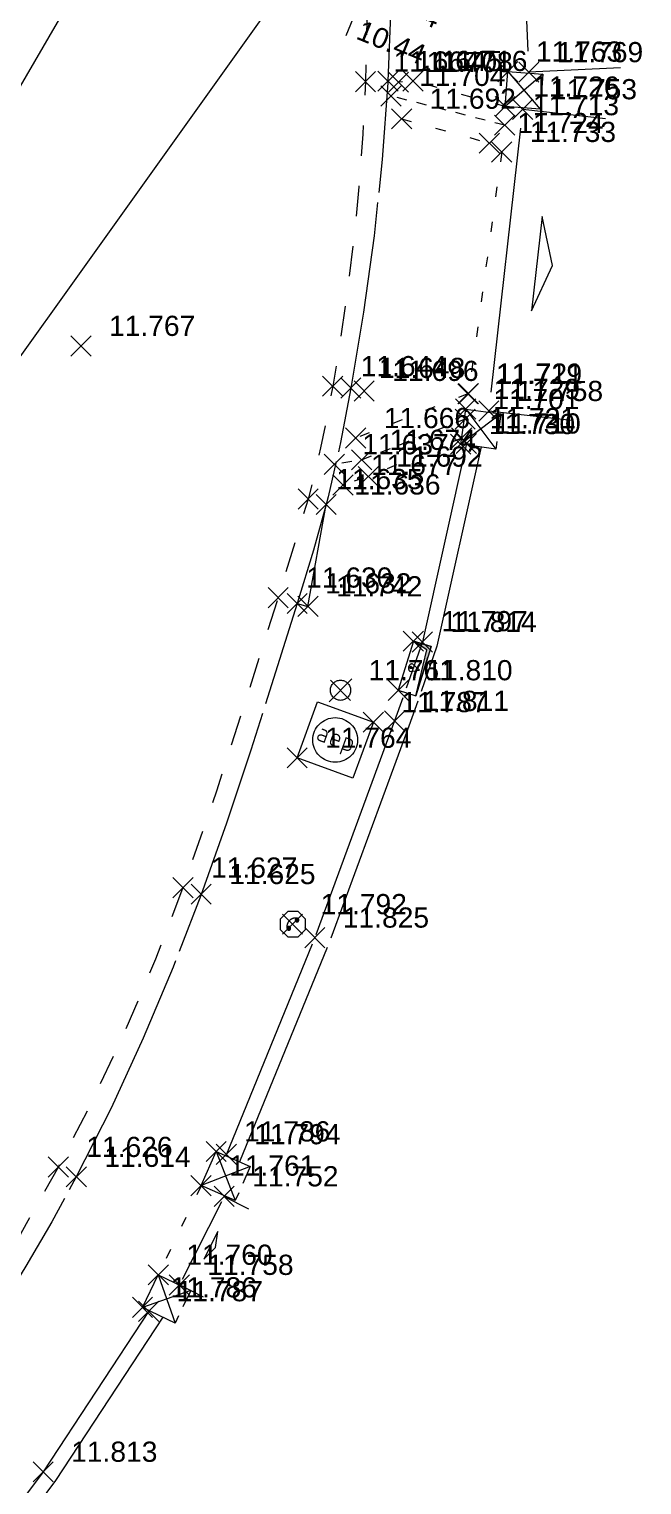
# Model space of a CAD drawing. Header units: metres. Extents: x 1224602 to 1224842, y 7187490 to 7187733.
# Drawn here: x 1224834.75 to 1224840.82, y 7187624.03 to 7187638.45 of the extents above; entities that cross this region are included whole.
import ezdxf
from ezdxf.enums import TextEntityAlignment as Align

# ---------------------------------------------------------------- set-up
doc = ezdxf.new("R2010")
doc.units = ezdxf.units.M
doc.header["$PDMODE"] = 3
doc.header["$PDSIZE"] = 0.1
for name, pattern in [('LL_0822', [2.5, 2.5, 0]), ('LL_0824', [0.35, 0.1, -0.25]), ('LL_0827', [0.2, 0.1, -0.1]), ('LL_0829', [0.6, 0.3, -0.3]), ('SL_1146', [2.5, 2.5, 0]), ('Socle_Continu', [2.5, 2.5, 0]), ('YL_2901', [2.5, 2.5, 0])]:
    doc.linetypes.add(name, pattern=pattern)
for name, color, linetype, lineweight in [('CLOTU_SCS', 212, 'Socle_Continu', 13), ('EAUPO_SCS', 140, 'Socle_Continu', 13), ('GAZFL_SCS', 40, 'Socle_Continu', 13), ('SIGTA_SCI', 7, 'Socle_Continu', 13), ('SIGTO_SCI', 255, 'Socle_Continu', 13), ('TELEC_SCS', 3, 'Socle_Continu', 13), ('VOIRI_SCS', 7, 'Socle_Continu', 13)]:
    doc.layers.add(name, color=color, linetype=linetype, lineweight=lineweight)
for name, color, linetype, lineweight, true_color in [('EAUUS_PSI', 7, 'Socle_Continu', 13, 0x7f3f00), ('EAUUS_SCT', 7, 'Socle_Continu', 13, 0x7f3f00), ('SIGTS_PSS', 7, 'Socle_Continu', 13, 0x9966cc)]:
    doc.layers.add(name, color=color, linetype=linetype, lineweight=lineweight, true_color=true_color)
doc.styles.add('Reseaux', font='arial.ttf')
doc.styles.get("Standard").update_dxf_attribs({"font": 'arial.ttf'})
doc.linetypes.add('CL_0181', pattern='A,3,-0.15,0.4,-0.381,["eu",Standard,S=0.254,R=0,X=-0.2,Y=-0.1],-0.381,0.4,-0.15', length=4.862)

# ---------------------------------------------------------------- blocks, each defined once
blk = doc.blocks.new('YP_1521')
at = {"layer": 'SIGTO_SCI', "color": 7, "linetype": 'Socle_Continu'}
blk.add_point((0, 0), dxfattribs=at)
at = {"layer": 'SIGTA_SCI', "linetype": 'Socle_Continu'}
blk.add_attdef('ALT', (0.278, 0.099), '', height=0.2, dxfattribs=at)
at = {"layer": 'SIGTA_SCI', "linetype": 'Socle_Continu', "flags": 9}
blk.add_attdef('CALQUE_ALT', (1.69, -1.18), '', height=0.2, dxfattribs=at)
at = {"layer": 'SIGTO_SCI', "linetype": 'Socle_Continu', "flags": 9}
for tag, p in [('ID', (1.69, 0.105)), ('NATURE', (1.69, -0.216)), ('FAMILLE', (1.69, -0.538)), ('CALQUE', (1.69, -0.859)), ('PCRS', (1.69, -1.823))]:
    blk.add_attdef(tag, p, '', height=0.2, dxfattribs=at)
blk = doc.blocks.new('IP_0641')
at = {"layer": 'TELEC_SCS', "linetype": 'Socle_Continu'}
h = blk.add_hatch(color=256, dxfattribs=at)
edge = h.paths.add_edge_path()
edge.add_ellipse((0.09, 0.082), major_axis=(0.0254, 0.0254), ratio=1, start_angle=269.1533, end_angle=449.1533, ccw=False)
edge.add_ellipse((0.09, 0.082), major_axis=(0.0254, 0.0254), ratio=1, start_angle=89.1533, end_angle=269.1533, ccw=False)
h = blk.add_hatch(color=256, dxfattribs=at)
edge = h.paths.add_edge_path()
edge.add_ellipse((-0.074, -0.082), major_axis=(0.0254, 0.0254), ratio=1, start_angle=269.0978, end_angle=449.0978, ccw=False)
edge.add_ellipse((-0.074, -0.082), major_axis=(0.0254, 0.0254), ratio=1, start_angle=89.0978, end_angle=269.0978, ccw=False)
at = {"layer": 'TELEC_SCS', "linetype": 'Socle_Continu', "flags": 128}
blk.add_lwpolyline([(0.109, -0.25), (0.257, -0.102), (0.257, 0.102), (0.109, 0.25), (-0.094, 0.25), (-0.243, 0.102), (-0.243, -0.102), (-0.094, -0.25)], close=True, dxfattribs=at)
at = {"layer": 'TELEC_SCS', "linetype": 'Socle_Continu'}
for points in [[(0.09, 0.118, 0.04668), (0.058, 0.121, 0.098491), (-0.007, 0.108, 0.098491), (-0.063, 0.071, 0.098491), (-0.1, 0.015, 0.098491), (-0.113, -0.05, 0.04668), (-0.11, -0.082, 0.098491)], [(0.065, 0.108, 0.003694), (0.065, 0.107, 0.098491), (0.057, 0.096, 0.098491), (0.054, 0.082, 0.098491), (0.057, 0.068, 0.098491), (0.065, 0.057, 0.098491), (0.076, 0.049, 0.098491), (0.09, 0.046, 0.098491), (0.104, 0.049, 0.094763), (0.115, 0.056, 0.098491)], [(0.115, 0.056, 0.003694), (0.115, 0.057, 0.098491), (0.123, 0.068, 0.098491), (0.126, 0.082, 0.098491), (0.123, 0.096, 0.098491), (0.115, 0.107, 0.098491), (0.104, 0.115, 0.098491), (0.09, 0.118, 0.098491), (0.076, 0.115, 0.094763), (0.065, 0.108, 0.098491)], [(-0.099, -0.056, 0.003937), (-0.1, -0.057, 0.098491), (-0.107, -0.068, 0.098491), (-0.11, -0.082, 0.098491), (-0.107, -0.096, 0.098491), (-0.1, -0.107, 0.098491), (-0.088, -0.115, 0.098491), (-0.074, -0.118, 0.098491), (-0.06, -0.115, 0.094518), (-0.049, -0.108, 0.098491)], [(-0.049, -0.108, 0.003937), (-0.049, -0.107, 0.098491), (-0.041, -0.096, 0.098491), (-0.038, -0.082, 0.098491), (-0.041, -0.068, 0.098491), (-0.049, -0.057, 0.098491), (-0.06, -0.049, 0.098491), (-0.074, -0.046, 0.098491), (-0.088, -0.049, 0.094518), (-0.099, -0.056, 0.098491)]]:
    blk.add_lwpolyline(points, format="xyb", dxfattribs=at)
at = {"layer": 'TELEC_SCS', "linetype": 'Socle_Continu', "flags": 9}
for tag, p in [('ID', (0.795, 0.57)), ('NATURE', (0.795, 0.248)), ('FAMILLE', (0.795, -0.073)), ('CALQUE', (0.795, -0.394)), ('PCRS', (0.795, -0.715))]:
    blk.add_attdef(tag, p, '', height=0.2, dxfattribs=at)
blk = doc.blocks.new('AP_0001')
at = {"layer": 'EAUPO_SCS', "linetype": 'Socle_Continu'}
blk.add_line((0.113, 0.113), (-0.113, -0.113), dxfattribs=at)
blk.add_circle((0, 0), 0.1, dxfattribs=at)
at = {"layer": 'EAUPO_SCS', "linetype": 'Socle_Continu', "flags": 9}
for tag, p in [('ID', (0.809, 0.507)), ('NATURE', (0.809, 0.186)), ('FAMILLE', (0.809, -0.135)), ('CALQUE', (0.809, -0.456)), ('PCRS', (0.809, -0.778))]:
    blk.add_attdef(tag, p, '', height=0.2, dxfattribs=at)
blk = doc.blocks.new('LP_0842')
at = {"layer": 'VOIRI_SCS', "linetype": 'Socle_Continu', "flags": 128}
blk.add_lwpolyline([(1, 0), (1, 0.5), (0, 0)], dxfattribs=at)
at = {"layer": 'VOIRI_SCS', "linetype": 'Socle_Continu', "flags": 9}
for tag, p in [('ID', (1.488, 0.614)), ('NATURE', (1.488, 0.292)), ('FAMILLE', (1.488, -0.029)), ('CALQUE', (1.488, -0.35)), ('PCRS', (1.488, -0.672))]:
    blk.add_attdef(tag, p, '', height=0.2, dxfattribs=at)
blk = doc.blocks.new('SP_1162')
at = {"layer": 'CLOTU_SCS', "linetype": 'Socle_Continu'}
for p, q in [((0, 0), (1, 1)), ((0, 1), (1, 0))]:
    blk.add_line(p, q, dxfattribs=at)
at = {"layer": 'CLOTU_SCS', "linetype": 'Socle_Continu', "flags": 128}
blk.add_lwpolyline([(1, 0), (0, 0), (0, 1), (1, 1)], close=True, dxfattribs=at)
at = {"layer": 'CLOTU_SCS', "linetype": 'Socle_Continu', "flags": 9}
for tag, p in [('ID', (1.089, 0.299)), ('NATURE', (1.089, -0.022)), ('FAMILLE', (1.089, -0.344)), ('CALQUE', (1.089, -0.665)), ('PCRS', (1.089, -0.986))]:
    blk.add_attdef(tag, p, '', height=0.2, dxfattribs=at)
blk = doc.blocks.new('SP_1161')
at = {"layer": 'CLOTU_SCS', "linetype": 'Socle_Continu'}
for p, q in [((0, 0), (0, 0.2745)), ((1, 0.2745), (1, 0)), ((0.5, 0.1545), (0.3438, 0.103)), ((0.6563, 0.103), (0.5, 0.1545)), ((0.3438, 0.103), (0.6563, 0.103)), ((0.0625, 0), (0.9375, 0))]:
    blk.add_line(p, q, dxfattribs=at)
at = {"layer": 'CLOTU_SCS', "linetype": 'Socle_Continu', "flags": 9}
for tag, p in [('ID', (1.3598, 0.3853)), ('NATURE', (1.3598, 0.0641)), ('FAMILLE', (1.3598, -0.2572)), ('CALQUE', (1.3598, -0.5785)), ('PCRS', (1.3598, -0.8998))]:
    blk.add_attdef(tag, p, '', height=0.2, dxfattribs=at)
blk = doc.blocks.new('JP_0703')
at = {"layer": 'GAZFL_SCS', "linetype": 'Socle_Continu'}
blk.add_hatch(color=256, dxfattribs=at).paths.add_polyline_path([(0, 0), (0, 0.359), (1, 0.359), (0.088, 0.3)])
h = blk.add_hatch(color=256, dxfattribs=at)
edge = h.paths.add_edge_path()
edge.add_line((0.505, 0.179), (0.471, 0.106))
edge.add_line((0.471, 0.106), (0.471, 0.096))
edge.add_ellipse((0.505, 0.099), major_axis=(-0.0336, 0), ratio=0.758629, start_angle=5.446, end_angle=174.554)
edge.add_line((0.538, 0.096), (0.538, 0.106))
edge.add_line((0.538, 0.106), (0.505, 0.179))
at = {"layer": 'GAZFL_SCS', "linetype": 'Socle_Continu', "flags": 128}
blk.add_lwpolyline([(0, 0.359), (0, 0), (1, 0), (1, 0.359)], close=True, dxfattribs=at)
at = {"layer": 'GAZFL_SCS', "linetype": 'Socle_Continu'}
blk.add_lwpolyline([(0, 0), (0, 0.359), (1, 0.359), (0.088, 0.3)], close=True, dxfattribs=at)
blk.add_lwpolyline([(0.578, 0.106), (0.578, 0.124), (0.505, 0.281), (0.432, 0.124), (0.432, 0.106, 0.066358), (0.436, 0.095, 0.1059), (0.452, 0.076, 0.086348), (0.476, 0.064, 0.076263), (0.505, 0.059, 0.076263), (0.534, 0.064, 0.086348), (0.557, 0.076, 0.1059), (0.574, 0.095, 0.066358)], format="xyb", close=True, dxfattribs=at)
at = {"layer": 'GAZFL_SCS', "linetype": 'Socle_Continu', "flags": 9}
for tag, p in [('ID', (1.013, 0.696)), ('NATURE', (1.013, 0.374)), ('FAMILLE', (1.013, 0.053)), ('CALQUE', (1.013, -0.268)), ('PCRS', (1.013, -0.589))]:
    blk.add_attdef(tag, p, '', height=0.2, dxfattribs=at)
blk = doc.blocks.new('AP_0003')
at = {"layer": 'EAUPO_SCS', "linetype": 'Socle_Continu', "flags": 128}
blk.add_lwpolyline([(0, 0.613), (0.613, 0.614), (0.613, 0), (0, 0)], close=True, dxfattribs=at)
at = {"layer": 'EAUPO_SCS', "linetype": 'Socle_Continu', "const_width": 0.0132, "flags": 128}
for points in [[(0.173, 0.366, -0.408207), (0.207, 0.331), (0.207, 0.247), (0.158, 0.247, -1.002527), (0.158, 0.307)], [(0.346, 0.247), (0.297, 0.247, -0.408864), (0.267, 0.277), (0.267, 0.327, -0.99952), (0.346, 0.327), (0.346, 0.307), (0.267, 0.307)], [(0.405, 0.188), (0.405, 0.366), (0.45, 0.366, -0.410969), (0.485, 0.331), (0.485, 0.282, -0.406349), (0.45, 0.247), (0.405, 0.247)]]:
    blk.add_lwpolyline(points, format="xyb", dxfattribs=at)
for points in [[(0.138, 0.366), (0.173, 0.366)], [(0.207, 0.307), (0.158, 0.307)]]:
    blk.add_lwpolyline(points, dxfattribs=at)
at = {"layer": 'EAUPO_SCS', "linetype": 'Socle_Continu'}
blk.add_circle((0.306, 0.307), 0.23, dxfattribs=at)
at = {"layer": 'EAUPO_SCS', "linetype": 'Socle_Continu', "flags": 9}
for tag, p in [('ID', (1.059, 1.029)), ('NATURE', (1.059, 0.708)), ('FAMILLE', (1.059, 0.387)), ('CALQUE', (1.059, 0.066)), ('PCRS', (1.059, -0.256)), ('TYPE', (1.059, -0.577))]:
    blk.add_attdef(tag, p, '', height=0.2, dxfattribs=at)
blk = doc.blocks.new('CP_2101')
at = {"layer": 'EAUUS_PSI', "linetype": 'Socle_Continu'}
blk.add_line((0.733, 0), (0, 0), dxfattribs=at)
at = {"layer": 'EAUUS_PSI', "linetype": 'Socle_Continu', "flags": 128}
blk.add_lwpolyline([(0.733, -0.3), (0.733, 0.3)], dxfattribs=at)
at = {"layer": 'EAUUS_PSI', "linetype": 'Socle_Continu'}
blk.add_point((0, 0), dxfattribs=at)
at = {"layer": 'EAUUS_PSI', "linetype": 'Socle_Continu', "style": 'Reseaux', "flags": 9}
for tag, p in [('ID', (2.525, 0.541)), ('NATURE', (2.525, 0.22))]:
    blk.add_attdef(tag, p, '', height=0.2, dxfattribs=at)
at = {"layer": 'EAUUS_PSI', "linetype": 'Socle_Continu'}
for tag, p in [('TAMPON', (0.824, 0.196)), ('RADIER', (0.824, -0.192))]:
    blk.add_attdef(tag, text='', height=0.2, dxfattribs=at).set_placement(p, align=Align.MIDDLE_LEFT)
at = {"layer": 'EAUUS_PSI', "linetype": 'Socle_Continu', "flags": 9}
for tag, p in [('FAMILLE', (2.525, -0.101)), ('CALQUE', (2.525, -0.423))]:
    blk.add_attdef(tag, p, '', height=0.2, dxfattribs=at)

msp = doc.modelspace()

# ---------------------------------------------------------------- linework, layer by layer
at = {"layer": 'CLOTU_SCS', "linetype": 'SL_1146', "flags": 128}
for points in [[(1224839.079, 7187634.349), (1224838.643, 7187632.383), (1224838.368, 7187631.6), (1224837.577, 7187629.454), (1224836.695, 7187627.294)], [(1224839.226, 7187634.316), (1224838.787, 7187632.342), (1224838.51, 7187631.549), (1224837.717, 7187629.4), (1224836.832, 7187627.234)], [(1224835.935, 7187625.76), (1224834.886, 7187624.163), (1224833.727, 7187622.61), (1224833.719, 7187622.599)], [(1224836.071, 7187625.694), (1224835.009, 7187624.077), (1224833.833, 7187622.5)]]:
    msp.add_lwpolyline(points, dxfattribs=at)
at = {"layer": 'EAUUS_SCT', "linetype": 'CL_0181', "flags": 128}
msp.add_lwpolyline([(1224837.324, 7187638.945), (1224817.982, 7187611.869)], dxfattribs=at)
at = {"layer": 'SIGTS_PSS', "linetype": 'YL_2901', "flags": 128}
msp.add_lwpolyline([(1224718.643, 7187594.665), (1224724.194, 7187641.786), (1224743.464, 7187686.347), (1224774.759, 7187705.496), (1224807.6, 7187693.028), (1224838.124, 7187643.847), (1224818.746, 7187610.542), (1224772.174, 7187599.12)], close=True, dxfattribs=at)
at = {"layer": 'VOIRI_SCS', "linetype": 'LL_0829', "flags": 128}
msp.add_lwpolyline([(1224829.998, 7187686.754), (1224829.329, 7187685.889, 0.085546), (1224827.67, 7187683.348, 0.032872), (1224826.288, 7187679.465, 0.052007), (1224825.938, 7187677.454), (1224825.845, 7187676.093, 0.035288), (1224825.807, 7187675.08, 0.008804), (1224825.911, 7187673.024, 0.041117), (1224826.067, 7187671.994, 0.038606), (1224826.693, 7187670.038, 0.014144), (1224827.498, 7187668.211), (1224828.376, 7187666.362), (1224829.531, 7187664.042), (1224829.974, 7187663.098), (1224834.355, 7187654.09), (1224836.14, 7187650.337), (1224836.462, 7187649.664), (1224836.794, 7187648.739), (1224837.116, 7187647.768), (1224837.283, 7187647.092), (1224837.36, 7187646.797), (1224837.59, 7187645.559), (1224837.694, 7187644.939), (1224837.786, 7187644.317), (1224837.861, 7187643.694), (1224837.918, 7187643.068), (1224838.001, 7187641.812), (1224838.051, 7187640.947), (1224838.091, 7187639.44), (1224838.095, 7187638.686), (1224838.079, 7187637.933), (1224838.053, 7187637.411), (1224838.014, 7187636.89), (1224837.963, 7187636.37), (1224837.9, 7187635.851), (1224837.825, 7187635.333), (1224837.755, 7187634.917), (1224837.737, 7187634.818), (1224837.635, 7187634.305), (1224837.512, 7187633.798), (1224837.214, 7187632.822), (1224836.912, 7187631.867), (1224836.603, 7187630.904), (1224836.272, 7187629.949), (1224836, 7187629.242), (1224835.704, 7187628.544), (1224835.383, 7187627.857), (1224835.037, 7187627.184), (1224834.665, 7187626.524), (1224834.27, 7187625.878), (1224833.854, 7187625.244), (1224833.423, 7187624.621), (1224832.809, 7187623.782), (1224832.21, 7187623.013), (1224832.17, 7187622.962), (1224831.506, 7187622.162), (1224830.822, 7187621.379), (1224830.172, 7187620.666), (1224830.144, 7187620.635), (1224829.51, 7187619.964), (1224828.836, 7187619.273), (1224828.154, 7187618.59), (1224827.24, 7187617.701), (1224826.318, 7187616.822), (1224826.263, 7187616.77), (1224825.388, 7187615.95), (1224824.442, 7187615.094), (1224823.903, 7187614.627), (1224823.355, 7187614.17), (1224822.799, 7187613.722), (1224822.672, 7187613.622), (1224822.234, 7187613.284), (1224821.662, 7187612.857), (1224821.083, 7187612.44), (1224820.496, 7187612.033), (1224819.902, 7187611.637), (1224818.583, 7187610.786), (1224817.736, 7187610.234), (1224817.098, 7187609.834), (1224816.453, 7187609.444), (1224816.004, 7187609.179), (1224815.15, 7187608.687), (1224813.379, 7187607.702), (1224812.081, 7187606.994), (1224811.426, 7187606.65), (1224810.767, 7187606.315), (1224810.102, 7187605.991), (1224809.43, 7187605.68), (1224808.752, 7187605.385), (1224808.066, 7187605.11), (1224807.342, 7187604.845), (1224806.61, 7187604.6), (1224805.873, 7187604.37), (1224805.133, 7187604.152), (1224803.647, 7187603.737), (1224802.155, 7187603.346), (1224801.289, 7187603.13), (1224800.419, 7187602.929), (1224798.671, 7187602.56), (1224797.198, 7187602.259), (1224795.721, 7187601.972), (1224794.322, 7187601.721), (1224793.344, 7187601.573)], format="xyb", dxfattribs=at)
at = {"layer": 'VOIRI_SCS', "linetype": 'LL_0822', "flags": 128}
msp.add_lwpolyline([(1224837.486, 7187647.068), (1224837.548, 7187646.843), (1224837.593, 7187646.672), (1224837.687, 7187646.272), (1224837.768, 7187645.869), (1224837.839, 7187645.465), (1224837.954, 7187644.65), (1224838.041, 7187643.831), (1224838.157, 7187642.398), (1224838.2, 7187641.84), (1224838.269, 7187640.966), (1224838.312, 7187640.205), (1224838.333, 7187639.444), (1224838.33, 7187638.682), (1224838.302, 7187637.938), (1224838.301, 7187637.921), (1224838.245, 7187637.161), (1224838.164, 7187636.404), (1224838.06, 7187635.649), (1224837.935, 7187634.898), (1224837.831, 7187634.357), (1224837.709, 7187633.821), (1224837.69, 7187633.744), (1224837.563, 7187633.291), (1224837.402, 7187632.764), (1224836.943, 7187631.311), (1224836.702, 7187630.589), (1224836.447, 7187629.871), (1224836.173, 7187629.16), (1224835.878, 7187628.457), (1224835.559, 7187627.764), (1224835.215, 7187627.084), (1224834.971, 7187626.639), (1224834.715, 7187626.2), (1224834.449, 7187625.768), (1224834.172, 7187625.343), (1224833.885, 7187624.924), (1224833.589, 7187624.511), (1224832.978, 7187623.701), (1224832.361, 7187622.9), (1224832.004, 7187622.447), (1224831.499, 7187621.833), (1224830.976, 7187621.236), (1224830.28, 7187620.498), (1224829.648, 7187619.837), (1224828.98, 7187619.142), (1224828.304, 7187618.455), (1224827.575, 7187617.74), (1224826.834, 7187617.038), (1224826.4, 7187616.635), (1224825.332, 7187615.656), (1224824.578, 7187614.965), (1224824.09, 7187614.531), (1224823.452, 7187613.988), (1224822.799, 7187613.464), (1224822.337, 7187613.112), (1224822.116, 7187612.948), (1224821.421, 7187612.449), (1224820.009, 7187611.483), (1224818.931, 7187610.772), (1224818.71, 7187610.632), (1224818.385, 7187610.428), (1224817.84, 7187610.083), (1224816.989, 7187609.524), (1224816.106, 7187609.017), (1224815.222, 7187608.513), (1224814.359, 7187608.033), (1224813.475, 7187607.529), (1224812.607, 7187607.047), (1224811.719, 7187606.575), (1224810.821, 7187606.121), (1224810.132, 7187605.787), (1224809.437, 7187605.467), (1224808.734, 7187605.165), (1224808.15, 7187604.933), (1224808.022, 7187604.885), (1224807.302, 7187604.628), (1224806.575, 7187604.389), (1224805.109, 7187603.947), (1224804.143, 7187603.669), (1224803.175, 7187603.402), (1224802.203, 7187603.151), (1224801.226, 7187602.917), (1224798.726, 7187602.361), (1224797.694, 7187602.166), (1224797.208, 7187602.058), (1224796.744, 7187601.957), (1224796.722, 7187601.953), (1224795.741, 7187601.786), (1224794.77, 7187601.604)], dxfattribs=at)
at = {"layer": 'VOIRI_SCS', "linetype": 'LL_0824', "flags": 128}
for points in [[(1224839.463, 7187637.686), (1224838.551, 7187637.939), (1224838.406, 7187637.928)], [(1224838.437, 7187637.565), (1224839.306, 7187637.324), (1224839.429, 7187637.236), (1224839.1, 7187634.842)], [(1224839.093, 7187634.84), (1224837.983, 7187634.402)], [(1224839.033, 7187634.402), (1224838.107, 7187634.021), (1224837.857, 7187633.938)], [(1224836.451, 7187626.997), (1224836.027, 7187626.114)]]:
    msp.add_lwpolyline(points, dxfattribs=at)
at = {"layer": 'VOIRI_SCS', "linetype": 'LL_0827', "flags": 128}
for points in [[(1224839.459, 7187637.501), (1224838.333, 7187637.791)], [(1224839.067, 7187634.59), (1224838.041, 7187634.186), (1224837.771, 7187634.142)]]:
    msp.add_lwpolyline(points, dxfattribs=at)

# ---------------------------------------------------------------- block references
at = {"layer": 'CLOTU_SCS', "linetype": 'Socle_Continu'}
for p, xscale, yscale, rotation in [((1224839.544, 7187641.33), 3.306938772367956, 3.306938772367956, 272.6661921355563), ((1224839.637, 7187637.659), 3.008165006700787, 3.008165006700787, 263.5710379248947), ((1224836.68, 7187626.891), 0.9827759384199762, 0.9827759384199762, 243.131567473073)]:
    msp.add_blockref('SP_1161', p, dxfattribs=dict(at, xscale=xscale, yscale=yscale, rotation=rotation))
at = {"layer": 'CLOTU_SCS', "color": 6, "linetype": 'Socle_Continu'}
for p, xscale, yscale, rotation in [((1224839.49, 7187638.032), 0.3471866909408485, 0.3471866909408485, 265.5711706488799), ((1224839.072, 7187634.69), 0.3516452632624391, 0.3516452632624391, 261.9660317200879), ((1224836.6, 7187627.336), 0.3698083373588613, 0.3698083373588613, 246.2650782314203), ((1224836.027, 7187626.114), 0.3586631595353384, 0.3586631595353384, 244.1599569710915)]:
    msp.add_blockref('SP_1162', p, dxfattribs=dict(at, xscale=xscale, yscale=yscale, rotation=rotation))
at = {"layer": 'EAUPO_SCS', "linetype": 'Socle_Continu'}
msp.add_blockref('AP_0001', (1224837.832, 7187631.904), dxfattribs=at)
at = {"layer": 'EAUPO_SCS', "linetype": 'Socle_Continu', "xscale": 0.9610908069558987, "yscale": 0.9610908069558987, "zscale": 0.9610908069558987, "rotation": 340.0392438305304}
msp.add_blockref('AP_0003', (1224837.402, 7187631.235), dxfattribs=at)
at = {"layer": 'EAUUS_PSI', "linetype": 'Socle_Continu', "rotation": 337.6651521489352}
msp.add_blockref('CP_2101', (1224837.324, 7187638.945), dxfattribs=at).add_auto_attribs({'TAMPON': '11.74', 'RADIER': '10.44'})
at = {"layer": 'GAZFL_SCS', "linetype": 'Socle_Continu', "xscale": 0.5093014519061738, "yscale": 0.5093014519061738, "rotation": 252.8382155621401}
msp.add_blockref('JP_0703', (1224838.554, 7187632.391), dxfattribs=at)
at = {"layer": 'SIGTO_SCI', "linetype": 'Socle_Continu'}
ref = msp.add_blockref('YP_1521', (1224839.49, 7187638.032), dxfattribs=at)
ref.add_attrib('ALT', '11.763', (1224839.768, 7187638.131), dxfattribs={"layer": 'SIGTA_SCI', "linetype": 'Socle_Continu', "height": 0.2})
ref = msp.add_blockref('YP_1521', (1224839.698, 7187638.026), dxfattribs=at)
ref.add_attrib('ALT', '11.769', (1224839.976, 7187638.125), dxfattribs={"layer": 'SIGTA_SCI', "linetype": 'Socle_Continu', "height": 0.2})
ref = msp.add_blockref('YP_1521', (1224838.079, 7187637.933), dxfattribs=at)
ref.add_attrib('ALT', '11.664', (1224838.357, 7187638.032), dxfattribs={"layer": 'SIGTA_SCI', "linetype": 'Socle_Continu', "height": 0.2})
ref = msp.add_blockref('YP_1521', (1224838.302, 7187637.938), dxfattribs=at)
ref.add_attrib('ALT', '11.645', (1224838.58, 7187638.037), dxfattribs={"layer": 'SIGTA_SCI', "linetype": 'Socle_Continu', "height": 0.2})
ref = msp.add_blockref('YP_1521', (1224838.406, 7187637.928), dxfattribs=at)
ref.add_attrib('ALT', '11.708', (1224838.684, 7187638.027), dxfattribs={"layer": 'SIGTA_SCI', "linetype": 'Socle_Continu', "height": 0.2})
ref = msp.add_blockref('YP_1521', (1224838.551, 7187637.939), dxfattribs=at)
ref.add_attrib('ALT', '11.716', (1224838.829, 7187638.038), dxfattribs={"layer": 'SIGTA_SCI', "linetype": 'Socle_Continu', "height": 0.2})
ref = msp.add_blockref('YP_1521', (1224838.333, 7187637.791), dxfattribs=at)
ref.add_attrib('ALT', '11.704', (1224838.611, 7187637.89), dxfattribs={"layer": 'SIGTA_SCI', "linetype": 'Socle_Continu', "height": 0.2})
ref = msp.add_blockref('YP_1521', (1224839.463, 7187637.686), dxfattribs=at)
ref.add_attrib('ALT', '11.726', (1224839.741, 7187637.784), dxfattribs={"layer": 'SIGTA_SCI', "linetype": 'Socle_Continu', "height": 0.2})
ref = msp.add_blockref('YP_1521', (1224839.637, 7187637.659), dxfattribs=at)
ref.add_attrib('ALT', '11.753', (1224839.915, 7187637.758), dxfattribs={"layer": 'SIGTA_SCI', "linetype": 'Socle_Continu', "height": 0.2})
ref = msp.add_blockref('YP_1521', (1224838.437, 7187637.565), dxfattribs=at)
ref.add_attrib('ALT', '11.692', (1224838.715, 7187637.664), dxfattribs={"layer": 'SIGTA_SCI', "linetype": 'Socle_Continu', "height": 0.2})
ref = msp.add_blockref('YP_1521', (1224839.459, 7187637.501), dxfattribs=at)
ref.add_attrib('ALT', '11.713', (1224839.737, 7187637.6), dxfattribs={"layer": 'SIGTA_SCI', "linetype": 'Socle_Continu', "height": 0.2})
ref = msp.add_blockref('YP_1521', (1224839.306, 7187637.324), dxfattribs=at)
ref.add_attrib('ALT', '11.724', (1224839.584, 7187637.423), dxfattribs={"layer": 'SIGTA_SCI', "linetype": 'Socle_Continu', "height": 0.2})
ref = msp.add_blockref('YP_1521', (1224839.429, 7187637.236), dxfattribs=at)
ref.add_attrib('ALT', '11.733', (1224839.707, 7187637.335), dxfattribs={"layer": 'SIGTA_SCI', "linetype": 'Socle_Continu', "height": 0.2})
ref = msp.add_blockref('YP_1521', (1224835.261, 7187635.315), dxfattribs=at)
ref.add_attrib('ALT', '11.767', (1224835.539, 7187635.414), dxfattribs={"layer": 'SIGTA_SCI', "linetype": 'Socle_Continu', "height": 0.2})
ref = msp.add_blockref('YP_1521', (1224837.755, 7187634.917), dxfattribs=at)
ref.add_attrib('ALT', '11.644', (1224838.032, 7187635.015), dxfattribs={"layer": 'SIGTA_SCI', "linetype": 'Socle_Continu', "height": 0.2})
ref = msp.add_blockref('YP_1521', (1224837.935, 7187634.898), dxfattribs=at)
ref.add_attrib('ALT', '11.648', (1224838.213, 7187634.997), dxfattribs={"layer": 'SIGTA_SCI', "linetype": 'Socle_Continu', "height": 0.2})
ref = msp.add_blockref('YP_1521', (1224838.067, 7187634.869), dxfattribs=at)
ref.add_attrib('ALT', '11.696', (1224838.345, 7187634.968), dxfattribs={"layer": 'SIGTA_SCI', "linetype": 'Socle_Continu', "height": 0.2})
ref = msp.add_blockref('YP_1521', (1224839.093, 7187634.84), dxfattribs=at)
ref.add_attrib('ALT', '11.719', (1224839.371, 7187634.939), dxfattribs={"layer": 'SIGTA_SCI', "linetype": 'Socle_Continu', "height": 0.2})
ref = msp.add_blockref('YP_1521', (1224839.1, 7187634.842), dxfattribs=at)
ref.add_attrib('ALT', '11.721', (1224839.378, 7187634.941), dxfattribs={"layer": 'SIGTA_SCI', "linetype": 'Socle_Continu', "height": 0.2})
ref = msp.add_blockref('YP_1521', (1224839.072, 7187634.69), dxfattribs=at)
ref.add_attrib('ALT', '11.729', (1224839.35, 7187634.789), dxfattribs={"layer": 'SIGTA_SCI', "linetype": 'Socle_Continu', "height": 0.2})
ref = msp.add_blockref('YP_1521', (1224839.301, 7187634.67), dxfattribs=at)
ref.add_attrib('ALT', '11.758', (1224839.579, 7187634.769), dxfattribs={"layer": 'SIGTA_SCI', "linetype": 'Socle_Continu', "height": 0.2})
ref = msp.add_blockref('YP_1521', (1224839.067, 7187634.59), dxfattribs=at)
ref.add_attrib('ALT', '11.701', (1224839.345, 7187634.689), dxfattribs={"layer": 'SIGTA_SCI', "linetype": 'Socle_Continu', "height": 0.2})
ref = msp.add_blockref('YP_1521', (1224837.983, 7187634.402), dxfattribs=at)
ref.add_attrib('ALT', '11.666', (1224838.261, 7187634.501), dxfattribs={"layer": 'SIGTA_SCI', "linetype": 'Socle_Continu', "height": 0.2})
ref = msp.add_blockref('YP_1521', (1224839.023, 7187634.342), dxfattribs=at)
ref.add_attrib('ALT', '11.730', (1224839.301, 7187634.441), dxfattribs={"layer": 'SIGTA_SCI', "linetype": 'Socle_Continu', "height": 0.2})
ref = msp.add_blockref('YP_1521', (1224839.033, 7187634.402), dxfattribs=at)
ref.add_attrib('ALT', '11.721', (1224839.311, 7187634.5), dxfattribs={"layer": 'SIGTA_SCI', "linetype": 'Socle_Continu', "height": 0.2})
ref = msp.add_blockref('YP_1521', (1224839.079, 7187634.349), dxfattribs=at)
ref.add_attrib('ALT', '11.710', (1224839.357, 7187634.447), dxfattribs={"layer": 'SIGTA_SCI', "linetype": 'Socle_Continu', "height": 0.2})
ref = msp.add_blockref('YP_1521', (1224837.771, 7187634.142), dxfattribs=at)
ref.add_attrib('ALT', '11.637', (1224838.049, 7187634.241), dxfattribs={"layer": 'SIGTA_SCI', "linetype": 'Socle_Continu', "height": 0.2})
ref = msp.add_blockref('YP_1521', (1224838.041, 7187634.186), dxfattribs=at)
ref.add_attrib('ALT', '11.674', (1224838.319, 7187634.285), dxfattribs={"layer": 'SIGTA_SCI', "linetype": 'Socle_Continu', "height": 0.2})
ref = msp.add_blockref('YP_1521', (1224837.857, 7187633.938), dxfattribs=at)
ref.add_attrib('ALT', '11.677', (1224838.135, 7187634.037), dxfattribs={"layer": 'SIGTA_SCI', "linetype": 'Socle_Continu', "height": 0.2})
ref = msp.add_blockref('YP_1521', (1224838.107, 7187634.021), dxfattribs=at)
ref.add_attrib('ALT', '11.692', (1224838.385, 7187634.119), dxfattribs={"layer": 'SIGTA_SCI', "linetype": 'Socle_Continu', "height": 0.2})
ref = msp.add_blockref('YP_1521', (1224837.512, 7187633.798), dxfattribs=at)
ref.add_attrib('ALT', '11.635', (1224837.79, 7187633.896), dxfattribs={"layer": 'SIGTA_SCI', "linetype": 'Socle_Continu', "height": 0.2})
ref = msp.add_blockref('YP_1521', (1224837.69, 7187633.744), dxfattribs=at)
ref.add_attrib('ALT', '11.636', (1224837.968, 7187633.843), dxfattribs={"layer": 'SIGTA_SCI', "linetype": 'Socle_Continu', "height": 0.2})
ref = msp.add_blockref('YP_1521', (1224837.214, 7187632.822), dxfattribs=at)
ref.add_attrib('ALT', '11.630', (1224837.492, 7187632.921), dxfattribs={"layer": 'SIGTA_SCI', "linetype": 'Socle_Continu', "height": 0.2})
ref = msp.add_blockref('YP_1521', (1224837.402, 7187632.764), dxfattribs=at)
ref.add_attrib('ALT', '11.632', (1224837.68, 7187632.863), dxfattribs={"layer": 'SIGTA_SCI', "linetype": 'Socle_Continu', "height": 0.2})
ref = msp.add_blockref('YP_1521', (1224837.51, 7187632.736), dxfattribs=at)
ref.add_attrib('ALT', '11.742', (1224837.788, 7187632.834), dxfattribs={"layer": 'SIGTA_SCI', "linetype": 'Socle_Continu', "height": 0.2})
ref = msp.add_blockref('YP_1521', (1224838.554, 7187632.391), dxfattribs=at)
ref.add_attrib('ALT', '11.797', (1224838.832, 7187632.489), dxfattribs={"layer": 'SIGTA_SCI', "linetype": 'Socle_Continu', "height": 0.2})
ref = msp.add_blockref('YP_1521', (1224838.643, 7187632.383), dxfattribs=at)
ref.add_attrib('ALT', '11.814', (1224838.921, 7187632.482), dxfattribs={"layer": 'SIGTA_SCI', "linetype": 'Socle_Continu', "height": 0.2})
ref = msp.add_blockref('YP_1521', (1224837.832, 7187631.904), dxfattribs=at)
ref.add_attrib('ALT', '11.761', (1224838.11, 7187632.003), dxfattribs={"layer": 'SIGTA_SCI', "linetype": 'Socle_Continu', "height": 0.2})
ref = msp.add_blockref('YP_1521', (1224838.404, 7187631.904), dxfattribs=at)
ref.add_attrib('ALT', '11.810', (1224838.682, 7187632.003), dxfattribs={"layer": 'SIGTA_SCI', "linetype": 'Socle_Continu', "height": 0.2})
ref = msp.add_blockref('YP_1521', (1224838.368, 7187631.6), dxfattribs=at)
ref.add_attrib('ALT', '11.811', (1224838.646, 7187631.699), dxfattribs={"layer": 'SIGTA_SCI', "linetype": 'Socle_Continu', "height": 0.2})
ref = msp.add_blockref('YP_1521', (1224838.157, 7187631.588), dxfattribs=at)
ref.add_attrib('ALT', '11.787', (1224838.435, 7187631.687), dxfattribs={"layer": 'SIGTA_SCI', "linetype": 'Socle_Continu', "height": 0.2})
ref = msp.add_blockref('YP_1521', (1224837.402, 7187631.235), dxfattribs=at)
ref.add_attrib('ALT', '11.764', (1224837.68, 7187631.334), dxfattribs={"layer": 'SIGTA_SCI', "linetype": 'Socle_Continu', "height": 0.2})
ref = msp.add_blockref('YP_1521', (1224836.272, 7187629.949), dxfattribs=at)
ref.add_attrib('ALT', '11.627', (1224836.55, 7187630.048), dxfattribs={"layer": 'SIGTA_SCI', "linetype": 'Socle_Continu', "height": 0.2})
ref = msp.add_blockref('YP_1521', (1224836.452, 7187629.885), dxfattribs=at)
ref.add_attrib('ALT', '11.625', (1224836.73, 7187629.984), dxfattribs={"layer": 'SIGTA_SCI', "linetype": 'Socle_Continu', "height": 0.2})
ref = msp.add_blockref('YP_1521', (1224837.357, 7187629.587), dxfattribs=at)
ref.add_attrib('ALT', '11.792', (1224837.635, 7187629.686), dxfattribs={"layer": 'SIGTA_SCI', "linetype": 'Socle_Continu', "height": 0.2})
ref = msp.add_blockref('YP_1521', (1224837.577, 7187629.454), dxfattribs=at)
ref.add_attrib('ALT', '11.825', (1224837.855, 7187629.553), dxfattribs={"layer": 'SIGTA_SCI', "linetype": 'Socle_Continu', "height": 0.2})
ref = msp.add_blockref('YP_1521', (1224836.6, 7187627.336), dxfattribs=at)
ref.add_attrib('ALT', '11.786', (1224836.877, 7187627.435), dxfattribs={"layer": 'SIGTA_SCI', "linetype": 'Socle_Continu', "height": 0.2})
ref = msp.add_blockref('YP_1521', (1224836.701, 7187627.308), dxfattribs=at)
ref.add_attrib('ALT', '11.794', (1224836.978, 7187627.407), dxfattribs={"layer": 'SIGTA_SCI', "linetype": 'Socle_Continu', "height": 0.2})
ref = msp.add_blockref('YP_1521', (1224835.036, 7187627.182), dxfattribs=at)
ref.add_attrib('ALT', '11.626', (1224835.314, 7187627.281), dxfattribs={"layer": 'SIGTA_SCI', "linetype": 'Socle_Continu', "height": 0.2})
ref = msp.add_blockref('YP_1521', (1224835.215, 7187627.084), dxfattribs=at)
ref.add_attrib('ALT', '11.614', (1224835.493, 7187627.183), dxfattribs={"layer": 'SIGTA_SCI', "linetype": 'Socle_Continu', "height": 0.2})
ref = msp.add_blockref('YP_1521', (1224836.451, 7187626.997), dxfattribs=at)
ref.add_attrib('ALT', '11.761', (1224836.729, 7187627.096), dxfattribs={"layer": 'SIGTA_SCI', "linetype": 'Socle_Continu', "height": 0.2})
ref = msp.add_blockref('YP_1521', (1224836.68, 7187626.891), dxfattribs=at)
ref.add_attrib('ALT', '11.752', (1224836.958, 7187626.99), dxfattribs={"layer": 'SIGTA_SCI', "linetype": 'Socle_Continu', "height": 0.2})
ref = msp.add_blockref('YP_1521', (1224836.027, 7187626.114), dxfattribs=at)
ref.add_attrib('ALT', '11.760', (1224836.305, 7187626.213), dxfattribs={"layer": 'SIGTA_SCI', "linetype": 'Socle_Continu', "height": 0.2})
ref = msp.add_blockref('YP_1521', (1224836.235, 7187626.014), dxfattribs=at)
ref.add_attrib('ALT', '11.758', (1224836.513, 7187626.113), dxfattribs={"layer": 'SIGTA_SCI', "linetype": 'Socle_Continu', "height": 0.2})
ref = msp.add_blockref('YP_1521', (1224835.871, 7187625.791), dxfattribs=at)
ref.add_attrib('ALT', '11.786', (1224836.149, 7187625.89), dxfattribs={"layer": 'SIGTA_SCI', "linetype": 'Socle_Continu', "height": 0.2})
ref = msp.add_blockref('YP_1521', (1224835.931, 7187625.753), dxfattribs=at)
ref.add_attrib('ALT', '11.787', (1224836.209, 7187625.852), dxfattribs={"layer": 'SIGTA_SCI', "linetype": 'Socle_Continu', "height": 0.2})
ref = msp.add_blockref('YP_1521', (1224834.886, 7187624.163), dxfattribs=at)
ref.add_attrib('ALT', '11.813', (1224835.164, 7187624.262), dxfattribs={"layer": 'SIGTA_SCI', "linetype": 'Socle_Continu', "height": 0.2})
at = {"layer": 'TELEC_SCS', "linetype": 'Socle_Continu', "xscale": 0.5, "yscale": 0.5, "zscale": 0.5}
msp.add_blockref('IP_0641', (1224837.357, 7187629.587), dxfattribs=at)
at = {"layer": 'VOIRI_SCS', "linetype": 'Socle_Continu', "xscale": 1.0214, "yscale": 0.2237219767903228, "zscale": 1.99999999505774, "rotation": 253.6304354240858}
msp.add_blockref('LP_0842', (1224837.69, 7187633.744), dxfattribs=at)

doc.saveas('drawing.dxf')
